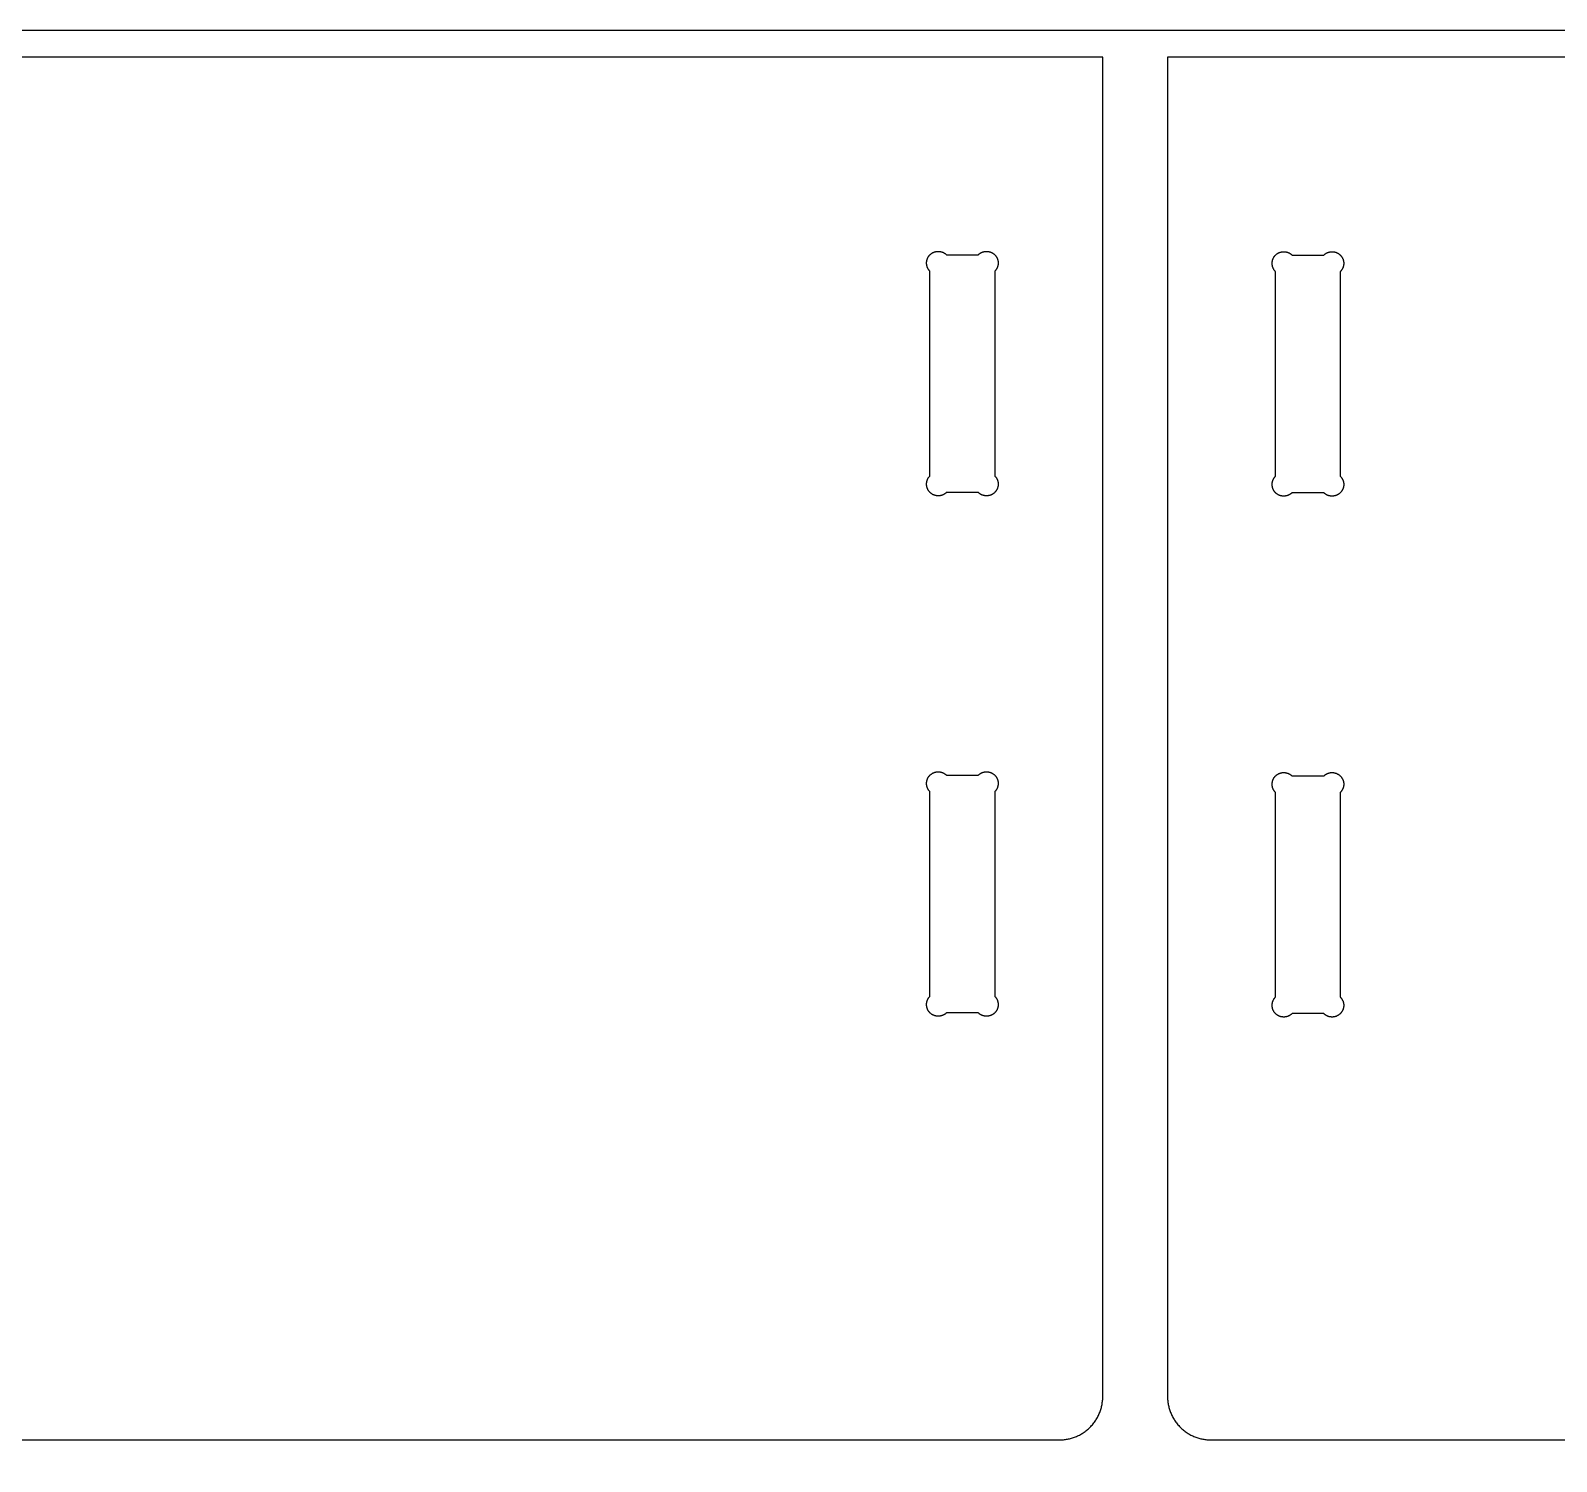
# Model space of a CAD drawing. Header units: inches. Extents: x -71.1 to 24.9, y -42.3 to 5.7.
# Drawn here: x -53.41 to -35.74, y -10.81 to 5.75 of the extents above; entities that cross this region are included whole.
import ezdxf

# ---------------------------------------------------------------- set-up
doc = ezdxf.new("R2010")
doc.units = ezdxf.units.IN
doc.header["$LTSCALE"] = 0.03937
doc.header["$MEASUREMENT"] = 0
for name, color, linetype, true_color in [('Default', 7, 'Continuous', 0x000000), ('profile - inside', 7, 'Continuous', 0x000000), ('profile - outside', 7, 'Continuous', 0x000000)]:
    doc.layers.add(name, color=color, linetype=linetype, true_color=true_color)

msp = doc.modelspace()

# ---------------------------------------------------------------- linework, layer by layer
at = {"layer": 'Default'}
msp.add_lwpolyline([(24.927, -42.253), (24.927, 5.747), (-71.073, 5.747), (-71.073, -42.253), (24.927, -42.253)], dxfattribs=at)
at = {"layer": 'profile - inside'}
for points in [[(-42.208, 0.498), (-42.208, 0.495), (-42.208, 0.492), (-42.208, 0.489), (-42.208, 0.486), (-42.208, 0.483), (-42.209, 0.479), (-42.209, 0.476), (-42.21, 0.473), (-42.21, 0.47), (-42.211, 0.467), (-42.212, 0.464), (-42.213, 0.461), (-42.214, 0.457), (-42.215, 0.454), (-42.216, 0.451), (-42.217, 0.448), (-42.218, 0.445), (-42.22, 0.442), (-42.221, 0.439), (-42.223, 0.436), (-42.224, 0.433), (-42.226, 0.43), (-42.228, 0.427), (-42.23, 0.424), (-42.232, 0.421), (-42.234, 0.418), (-42.236, 0.415), (-42.238, 0.413), (-42.24, 0.41), (-42.242, 0.407), (-42.245, 0.405), (-42.247, 0.402), (-42.25, 0.4), (-42.252, 0.398), (-42.255, 0.395), (-42.257, 0.393), (-42.26, 0.391), (-42.263, 0.389), (-42.266, 0.387), (-42.269, 0.385), (-42.272, 0.383), (-42.275, 0.381), (-42.278, 0.379), (-42.281, 0.378), (-42.284, 0.376), (-42.287, 0.375), (-42.29, 0.374), (-42.293, 0.372), (-42.296, 0.371), (-42.299, 0.37), (-42.302, 0.369), (-42.305, 0.368), (-42.309, 0.367), (-42.312, 0.366), (-42.315, 0.366), (-42.318, 0.365), (-42.321, 0.364), (-42.324, 0.364), (-42.327, 0.364), (-42.33, 0.363), (-42.334, 0.363), (-42.337, 0.363), (-42.34, 0.363), (-42.343, 0.363), (-42.346, 0.363), (-42.349, 0.363), (-42.352, 0.363), (-42.355, 0.363), (-42.358, 0.364), (-42.361, 0.364), (-42.364, 0.364), (-42.367, 0.365), (-42.37, 0.366), (-42.373, 0.366), (-42.377, 0.367), (-42.38, 0.368), (-42.383, 0.369), (-42.386, 0.37), (-42.389, 0.371), (-42.392, 0.372), (-42.395, 0.374), (-42.398, 0.375), (-42.402, 0.376), (-42.405, 0.378), (-42.408, 0.379), (-42.411, 0.381), (-42.414, 0.383), (-42.416, 0.385), (-42.419, 0.387), (-42.422, 0.389), (-42.425, 0.391), (-42.428, 0.393), (-42.43, 0.395), (-42.433, 0.398), (-42.436, 0.4), (-42.438, 0.402), (-42.806, 0.402), (-42.809, 0.4), (-42.811, 0.398), (-42.814, 0.395), (-42.817, 0.393), (-42.819, 0.391), (-42.822, 0.389), (-42.825, 0.387), (-42.828, 0.385), (-42.831, 0.383), (-42.834, 0.381), (-42.837, 0.379), (-42.84, 0.378), (-42.843, 0.376), (-42.846, 0.375), (-42.849, 0.374), (-42.852, 0.372), (-42.855, 0.371), (-42.858, 0.37), (-42.861, 0.369), (-42.865, 0.368), (-42.868, 0.367), (-42.871, 0.366), (-42.874, 0.366), (-42.877, 0.365), (-42.88, 0.364), (-42.883, 0.364), (-42.886, 0.364), (-42.89, 0.363), (-42.893, 0.363), (-42.896, 0.363), (-42.899, 0.363), (-42.902, 0.363), (-42.905, 0.363), (-42.908, 0.363), (-42.911, 0.363), (-42.914, 0.363), (-42.917, 0.364), (-42.92, 0.364), (-42.923, 0.364), (-42.926, 0.365), (-42.929, 0.366), (-42.933, 0.366), (-42.936, 0.367), (-42.939, 0.368), (-42.942, 0.369), (-42.945, 0.37), (-42.948, 0.371), (-42.951, 0.372), (-42.954, 0.374), (-42.958, 0.375), (-42.961, 0.376), (-42.964, 0.378), (-42.967, 0.379), (-42.97, 0.381), (-42.973, 0.383), (-42.976, 0.385), (-42.978, 0.387), (-42.981, 0.389), (-42.984, 0.391), (-42.987, 0.393), (-42.989, 0.395), (-42.992, 0.398), (-42.995, 0.4), (-42.997, 0.402), (-43, 0.405), (-43.002, 0.407), (-43.004, 0.41), (-43.006, 0.413), (-43.009, 0.415), (-43.011, 0.418), (-43.013, 0.421), (-43.015, 0.424), (-43.017, 0.427), (-43.018, 0.43), (-43.02, 0.433), (-43.022, 0.436), (-43.023, 0.439), (-43.025, 0.442), (-43.026, 0.445), (-43.027, 0.448), (-43.028, 0.451), (-43.029, 0.454), (-43.031, 0.457), (-43.031, 0.461), (-43.032, 0.464), (-43.033, 0.467), (-43.034, 0.47), (-43.034, 0.473), (-43.035, 0.476), (-43.035, 0.479), (-43.036, 0.483), (-43.036, 0.486), (-43.036, 0.489), (-43.037, 0.492), (-43.037, 0.495), (-43.037, 0.498), (-43.037, 0.501), (-43.037, 0.504), (-43.036, 0.507), (-43.036, 0.51), (-43.036, 0.513), (-43.035, 0.516), (-43.035, 0.519), (-43.034, 0.522), (-43.034, 0.525), (-43.033, 0.529), (-43.032, 0.532), (-43.031, 0.535), (-43.031, 0.538), (-43.029, 0.541), (-43.028, 0.544), (-43.027, 0.547), (-43.026, 0.551), (-43.025, 0.554), (-43.023, 0.557), (-43.022, 0.56), (-43.02, 0.563), (-43.018, 0.566), (-43.017, 0.569), (-43.015, 0.572), (-43.013, 0.575), (-43.011, 0.577), (-43.009, 0.58), (-43.006, 0.583), (-43.004, 0.586), (-43.002, 0.588), (-43, 0.591), (-42.997, 0.593), (-42.997, 2.961), (-43, 2.964), (-43.002, 2.966), (-43.004, 2.969), (-43.006, 2.972), (-43.009, 2.974), (-43.011, 2.977), (-43.013, 2.98), (-43.015, 2.983), (-43.017, 2.986), (-43.018, 2.989), (-43.02, 2.992), (-43.022, 2.995), (-43.023, 2.998), (-43.025, 3.001), (-43.026, 3.004), (-43.027, 3.007), (-43.028, 3.01), (-43.029, 3.013), (-43.031, 3.017), (-43.031, 3.02), (-43.032, 3.023), (-43.033, 3.026), (-43.034, 3.029), (-43.034, 3.032), (-43.035, 3.035), (-43.035, 3.039), (-43.036, 3.042), (-43.036, 3.045), (-43.036, 3.048), (-43.037, 3.051), (-43.037, 3.054), (-43.037, 3.057), (-43.037, 3.06), (-43.037, 3.063), (-43.036, 3.066), (-43.036, 3.069), (-43.036, 3.072), (-43.035, 3.075), (-43.035, 3.078), (-43.034, 3.081), (-43.034, 3.085), (-43.033, 3.088), (-43.032, 3.091), (-43.031, 3.094), (-43.031, 3.097), (-43.029, 3.1), (-43.028, 3.103), (-43.027, 3.107), (-43.026, 3.11), (-43.025, 3.113), (-43.023, 3.116), (-43.022, 3.119), (-43.02, 3.122), (-43.018, 3.125), (-43.017, 3.128), (-43.015, 3.131), (-43.013, 3.134), (-43.011, 3.136), (-43.009, 3.139), (-43.006, 3.142), (-43.004, 3.145), (-43.002, 3.147), (-43, 3.15), (-42.997, 3.152), (-42.995, 3.155), (-42.992, 3.157), (-42.989, 3.159), (-42.987, 3.162), (-42.984, 3.164), (-42.981, 3.166), (-42.978, 3.168), (-42.976, 3.17), (-42.973, 3.172), (-42.97, 3.173), (-42.967, 3.175), (-42.964, 3.177), (-42.961, 3.178), (-42.958, 3.18), (-42.954, 3.181), (-42.951, 3.182), (-42.948, 3.184), (-42.945, 3.185), (-42.942, 3.186), (-42.939, 3.187), (-42.936, 3.187), (-42.933, 3.188), (-42.929, 3.189), (-42.926, 3.19), (-42.923, 3.19), (-42.92, 3.191), (-42.917, 3.191), (-42.914, 3.191), (-42.911, 3.192), (-42.908, 3.192), (-42.905, 3.192), (-42.902, 3.192), (-42.899, 3.192), (-42.896, 3.192), (-42.893, 3.192), (-42.89, 3.191), (-42.886, 3.191), (-42.883, 3.191), (-42.88, 3.19), (-42.877, 3.19), (-42.874, 3.189), (-42.871, 3.188), (-42.868, 3.187), (-42.865, 3.187), (-42.861, 3.186), (-42.858, 3.185), (-42.855, 3.184), (-42.852, 3.182), (-42.849, 3.181), (-42.846, 3.18), (-42.843, 3.178), (-42.84, 3.177), (-42.837, 3.175), (-42.834, 3.173), (-42.831, 3.172), (-42.828, 3.17), (-42.825, 3.168), (-42.822, 3.166), (-42.819, 3.164), (-42.817, 3.162), (-42.814, 3.159), (-42.811, 3.157), (-42.809, 3.155), (-42.806, 3.152), (-42.438, 3.152), (-42.436, 3.155), (-42.433, 3.157), (-42.43, 3.159), (-42.428, 3.162), (-42.425, 3.164), (-42.422, 3.166), (-42.419, 3.168), (-42.416, 3.17), (-42.414, 3.172), (-42.411, 3.173), (-42.408, 3.175), (-42.405, 3.177), (-42.402, 3.178), (-42.398, 3.18), (-42.395, 3.181), (-42.392, 3.182), (-42.389, 3.184), (-42.386, 3.185), (-42.383, 3.186), (-42.38, 3.187), (-42.377, 3.187), (-42.373, 3.188), (-42.37, 3.189), (-42.367, 3.19), (-42.364, 3.19), (-42.361, 3.191), (-42.358, 3.191), (-42.355, 3.191), (-42.352, 3.192), (-42.349, 3.192), (-42.346, 3.192), (-42.343, 3.192), (-42.34, 3.192), (-42.337, 3.192), (-42.334, 3.192), (-42.33, 3.191), (-42.327, 3.191), (-42.324, 3.191), (-42.321, 3.19), (-42.318, 3.19), (-42.315, 3.189), (-42.312, 3.188), (-42.309, 3.187), (-42.305, 3.187), (-42.302, 3.186), (-42.299, 3.185), (-42.296, 3.184), (-42.293, 3.182), (-42.29, 3.181), (-42.287, 3.18), (-42.284, 3.178), (-42.281, 3.177), (-42.278, 3.175), (-42.275, 3.173), (-42.272, 3.172), (-42.269, 3.17), (-42.266, 3.168), (-42.263, 3.166), (-42.26, 3.164), (-42.257, 3.162), (-42.255, 3.159), (-42.252, 3.157), (-42.25, 3.155), (-42.247, 3.152), (-42.245, 3.15), (-42.242, 3.147), (-42.24, 3.145), (-42.238, 3.142), (-42.236, 3.139), (-42.234, 3.136), (-42.232, 3.134), (-42.23, 3.131), (-42.228, 3.128), (-42.226, 3.125), (-42.224, 3.122), (-42.223, 3.119), (-42.221, 3.116), (-42.22, 3.113), (-42.218, 3.11), (-42.217, 3.107), (-42.216, 3.103), (-42.215, 3.1), (-42.214, 3.097), (-42.213, 3.094), (-42.212, 3.091), (-42.211, 3.088), (-42.21, 3.085), (-42.21, 3.081), (-42.209, 3.078), (-42.209, 3.075), (-42.208, 3.072), (-42.208, 3.069), (-42.208, 3.066), (-42.208, 3.063), (-42.208, 3.06), (-42.208, 3.057), (-42.208, 3.054), (-42.208, 3.051), (-42.208, 3.048), (-42.208, 3.045), (-42.208, 3.042), (-42.209, 3.039), (-42.209, 3.035), (-42.21, 3.032), (-42.21, 3.029), (-42.211, 3.026), (-42.212, 3.023), (-42.213, 3.02), (-42.214, 3.017), (-42.215, 3.013), (-42.216, 3.01), (-42.217, 3.007), (-42.218, 3.004), (-42.22, 3.001), (-42.221, 2.998), (-42.223, 2.995), (-42.224, 2.992), (-42.226, 2.989), (-42.228, 2.986), (-42.23, 2.983), (-42.232, 2.98), (-42.234, 2.977), (-42.236, 2.974), (-42.238, 2.972), (-42.24, 2.969), (-42.242, 2.966), (-42.245, 2.964), (-42.247, 2.961), (-42.247, 0.593), (-42.245, 0.591), (-42.242, 0.588), (-42.24, 0.586), (-42.238, 0.583), (-42.236, 0.58), (-42.234, 0.577), (-42.232, 0.575), (-42.23, 0.572), (-42.228, 0.569), (-42.226, 0.566), (-42.224, 0.563), (-42.223, 0.56), (-42.221, 0.557), (-42.22, 0.554), (-42.218, 0.551), (-42.217, 0.547), (-42.216, 0.544), (-42.215, 0.541), (-42.214, 0.538), (-42.213, 0.535), (-42.212, 0.532), (-42.211, 0.529), (-42.21, 0.525), (-42.21, 0.522), (-42.209, 0.519), (-42.209, 0.516), (-42.208, 0.513), (-42.208, 0.51), (-42.208, 0.507), (-42.208, 0.504), (-42.208, 0.501), (-42.208, 0.498)], [(-38.208, 0.494), (-38.208, 0.491), (-38.208, 0.488), (-38.208, 0.485), (-38.208, 0.482), (-38.208, 0.479), (-38.209, 0.476), (-38.209, 0.473), (-38.21, 0.469), (-38.21, 0.466), (-38.211, 0.463), (-38.212, 0.46), (-38.213, 0.457), (-38.214, 0.454), (-38.215, 0.451), (-38.216, 0.447), (-38.217, 0.444), (-38.218, 0.441), (-38.22, 0.438), (-38.221, 0.435), (-38.223, 0.432), (-38.224, 0.429), (-38.226, 0.426), (-38.228, 0.423), (-38.23, 0.42), (-38.232, 0.417), (-38.234, 0.414), (-38.236, 0.412), (-38.238, 0.409), (-38.24, 0.406), (-38.242, 0.404), (-38.245, 0.401), (-38.247, 0.399), (-38.25, 0.396), (-38.252, 0.394), (-38.255, 0.391), (-38.257, 0.389), (-38.26, 0.387), (-38.263, 0.385), (-38.266, 0.383), (-38.269, 0.381), (-38.272, 0.379), (-38.275, 0.377), (-38.278, 0.376), (-38.281, 0.374), (-38.284, 0.373), (-38.287, 0.371), (-38.29, 0.37), (-38.293, 0.368), (-38.296, 0.367), (-38.299, 0.366), (-38.302, 0.365), (-38.305, 0.364), (-38.309, 0.363), (-38.312, 0.363), (-38.315, 0.362), (-38.318, 0.361), (-38.321, 0.361), (-38.324, 0.36), (-38.327, 0.36), (-38.33, 0.36), (-38.334, 0.359), (-38.337, 0.359), (-38.34, 0.359), (-38.343, 0.359), (-38.346, 0.359), (-38.349, 0.359), (-38.352, 0.359), (-38.355, 0.36), (-38.358, 0.36), (-38.361, 0.36), (-38.364, 0.361), (-38.367, 0.361), (-38.37, 0.362), (-38.373, 0.363), (-38.377, 0.363), (-38.38, 0.364), (-38.383, 0.365), (-38.386, 0.366), (-38.389, 0.367), (-38.392, 0.368), (-38.395, 0.37), (-38.398, 0.371), (-38.402, 0.373), (-38.405, 0.374), (-38.408, 0.376), (-38.411, 0.377), (-38.414, 0.379), (-38.416, 0.381), (-38.419, 0.383), (-38.422, 0.385), (-38.425, 0.387), (-38.428, 0.389), (-38.43, 0.391), (-38.433, 0.394), (-38.436, 0.396), (-38.438, 0.399), (-38.806, 0.399), (-38.809, 0.396), (-38.811, 0.394), (-38.814, 0.391), (-38.817, 0.389), (-38.819, 0.387), (-38.822, 0.385), (-38.825, 0.383), (-38.828, 0.381), (-38.831, 0.379), (-38.834, 0.377), (-38.837, 0.376), (-38.84, 0.374), (-38.843, 0.373), (-38.846, 0.371), (-38.849, 0.37), (-38.852, 0.368), (-38.855, 0.367), (-38.858, 0.366), (-38.861, 0.365), (-38.865, 0.364), (-38.868, 0.363), (-38.871, 0.363), (-38.874, 0.362), (-38.877, 0.361), (-38.88, 0.361), (-38.883, 0.36), (-38.886, 0.36), (-38.89, 0.36), (-38.893, 0.359), (-38.896, 0.359), (-38.899, 0.359), (-38.902, 0.359), (-38.905, 0.359), (-38.908, 0.359), (-38.911, 0.359), (-38.914, 0.36), (-38.917, 0.36), (-38.92, 0.36), (-38.923, 0.361), (-38.926, 0.361), (-38.929, 0.362), (-38.933, 0.363), (-38.936, 0.363), (-38.939, 0.364), (-38.942, 0.365), (-38.945, 0.366), (-38.948, 0.367), (-38.951, 0.368), (-38.954, 0.37), (-38.958, 0.371), (-38.961, 0.373), (-38.964, 0.374), (-38.967, 0.376), (-38.97, 0.377), (-38.973, 0.379), (-38.976, 0.381), (-38.978, 0.383), (-38.981, 0.385), (-38.984, 0.387), (-38.987, 0.389), (-38.989, 0.391), (-38.992, 0.394), (-38.995, 0.396), (-38.997, 0.399), (-39, 0.401), (-39.002, 0.404), (-39.004, 0.406), (-39.006, 0.409), (-39.009, 0.412), (-39.011, 0.414), (-39.013, 0.417), (-39.015, 0.42), (-39.017, 0.423), (-39.018, 0.426), (-39.02, 0.429), (-39.022, 0.432), (-39.023, 0.435), (-39.025, 0.438), (-39.026, 0.441), (-39.027, 0.444), (-39.028, 0.447), (-39.029, 0.451), (-39.031, 0.454), (-39.031, 0.457), (-39.032, 0.46), (-39.033, 0.463), (-39.034, 0.466), (-39.034, 0.469), (-39.035, 0.473), (-39.035, 0.476), (-39.036, 0.479), (-39.036, 0.482), (-39.036, 0.485), (-39.037, 0.488), (-39.037, 0.491), (-39.037, 0.494), (-39.037, 0.497), (-39.037, 0.5), (-39.036, 0.503), (-39.036, 0.506), (-39.036, 0.509), (-39.035, 0.512), (-39.035, 0.515), (-39.034, 0.519), (-39.034, 0.522), (-39.033, 0.525), (-39.032, 0.528), (-39.031, 0.531), (-39.031, 0.534), (-39.029, 0.537), (-39.028, 0.541), (-39.027, 0.544), (-39.026, 0.547), (-39.025, 0.55), (-39.023, 0.553), (-39.022, 0.556), (-39.02, 0.559), (-39.018, 0.562), (-39.017, 0.565), (-39.015, 0.568), (-39.013, 0.571), (-39.011, 0.574), (-39.009, 0.576), (-39.006, 0.579), (-39.004, 0.582), (-39.002, 0.584), (-39, 0.587), (-38.997, 0.589), (-38.997, 2.958), (-39, 2.96), (-39.002, 2.963), (-39.004, 2.965), (-39.006, 2.968), (-39.009, 2.971), (-39.011, 2.973), (-39.013, 2.976), (-39.015, 2.979), (-39.017, 2.982), (-39.018, 2.985), (-39.02, 2.988), (-39.022, 2.991), (-39.023, 2.994), (-39.025, 2.997), (-39.026, 3), (-39.027, 3.003), (-39.028, 3.006), (-39.029, 3.01), (-39.031, 3.013), (-39.031, 3.016), (-39.032, 3.019), (-39.033, 3.022), (-39.034, 3.025), (-39.034, 3.028), (-39.035, 3.032), (-39.035, 3.035), (-39.036, 3.038), (-39.036, 3.041), (-39.036, 3.044), (-39.037, 3.047), (-39.037, 3.05), (-39.037, 3.053), (-39.037, 3.056), (-39.037, 3.059), (-39.036, 3.062), (-39.036, 3.065), (-39.036, 3.068), (-39.035, 3.071), (-39.035, 3.074), (-39.034, 3.078), (-39.034, 3.081), (-39.033, 3.084), (-39.032, 3.087), (-39.031, 3.09), (-39.031, 3.093), (-39.029, 3.096), (-39.028, 3.1), (-39.027, 3.103), (-39.026, 3.106), (-39.025, 3.109), (-39.023, 3.112), (-39.022, 3.115), (-39.02, 3.118), (-39.018, 3.121), (-39.017, 3.124), (-39.015, 3.127), (-39.013, 3.13), (-39.011, 3.133), (-39.009, 3.135), (-39.006, 3.138), (-39.004, 3.141), (-39.002, 3.143), (-39, 3.146), (-38.997, 3.149), (-38.995, 3.151), (-38.992, 3.153), (-38.989, 3.156), (-38.987, 3.158), (-38.984, 3.16), (-38.981, 3.162), (-38.978, 3.164), (-38.976, 3.166), (-38.973, 3.168), (-38.97, 3.17), (-38.967, 3.171), (-38.964, 3.173), (-38.961, 3.174), (-38.958, 3.176), (-38.954, 3.177), (-38.951, 3.179), (-38.948, 3.18), (-38.945, 3.181), (-38.942, 3.182), (-38.939, 3.183), (-38.936, 3.184), (-38.933, 3.184), (-38.929, 3.185), (-38.926, 3.186), (-38.923, 3.186), (-38.92, 3.187), (-38.917, 3.187), (-38.914, 3.187), (-38.911, 3.188), (-38.908, 3.188), (-38.905, 3.188), (-38.902, 3.188), (-38.899, 3.188), (-38.896, 3.188), (-38.893, 3.188), (-38.89, 3.187), (-38.886, 3.187), (-38.883, 3.187), (-38.88, 3.186), (-38.877, 3.186), (-38.874, 3.185), (-38.871, 3.184), (-38.868, 3.184), (-38.865, 3.183), (-38.861, 3.182), (-38.858, 3.181), (-38.855, 3.18), (-38.852, 3.179), (-38.849, 3.177), (-38.846, 3.176), (-38.843, 3.174), (-38.84, 3.173), (-38.837, 3.171), (-38.834, 3.17), (-38.831, 3.168), (-38.828, 3.166), (-38.825, 3.164), (-38.822, 3.162), (-38.819, 3.16), (-38.817, 3.158), (-38.814, 3.156), (-38.811, 3.153), (-38.809, 3.151), (-38.806, 3.149), (-38.438, 3.149), (-38.436, 3.151), (-38.433, 3.153), (-38.43, 3.156), (-38.428, 3.158), (-38.425, 3.16), (-38.422, 3.162), (-38.419, 3.164), (-38.416, 3.166), (-38.414, 3.168), (-38.411, 3.17), (-38.408, 3.171), (-38.405, 3.173), (-38.402, 3.174), (-38.398, 3.176), (-38.395, 3.177), (-38.392, 3.179), (-38.389, 3.18), (-38.386, 3.181), (-38.383, 3.182), (-38.38, 3.183), (-38.377, 3.184), (-38.373, 3.184), (-38.37, 3.185), (-38.367, 3.186), (-38.364, 3.186), (-38.361, 3.187), (-38.358, 3.187), (-38.355, 3.187), (-38.352, 3.188), (-38.349, 3.188), (-38.346, 3.188), (-38.343, 3.188), (-38.34, 3.188), (-38.337, 3.188), (-38.334, 3.188), (-38.33, 3.187), (-38.327, 3.187), (-38.324, 3.187), (-38.321, 3.186), (-38.318, 3.186), (-38.315, 3.185), (-38.312, 3.184), (-38.309, 3.184), (-38.305, 3.183), (-38.302, 3.182), (-38.299, 3.181), (-38.296, 3.18), (-38.293, 3.179), (-38.29, 3.177), (-38.287, 3.176), (-38.284, 3.174), (-38.281, 3.173), (-38.278, 3.171), (-38.275, 3.17), (-38.272, 3.168), (-38.269, 3.166), (-38.266, 3.164), (-38.263, 3.162), (-38.26, 3.16), (-38.257, 3.158), (-38.255, 3.156), (-38.252, 3.153), (-38.25, 3.151), (-38.247, 3.149), (-38.245, 3.146), (-38.242, 3.143), (-38.24, 3.141), (-38.238, 3.138), (-38.236, 3.135), (-38.234, 3.133), (-38.232, 3.13), (-38.23, 3.127), (-38.228, 3.124), (-38.226, 3.121), (-38.224, 3.118), (-38.223, 3.115), (-38.221, 3.112), (-38.22, 3.109), (-38.218, 3.106), (-38.217, 3.103), (-38.216, 3.1), (-38.215, 3.096), (-38.214, 3.093), (-38.213, 3.09), (-38.212, 3.087), (-38.211, 3.084), (-38.21, 3.081), (-38.21, 3.078), (-38.209, 3.074), (-38.209, 3.071), (-38.208, 3.068), (-38.208, 3.065), (-38.208, 3.062), (-38.208, 3.059), (-38.208, 3.056), (-38.208, 3.053), (-38.208, 3.05), (-38.208, 3.047), (-38.208, 3.044), (-38.208, 3.041), (-38.208, 3.038), (-38.209, 3.035), (-38.209, 3.032), (-38.21, 3.028), (-38.21, 3.025), (-38.211, 3.022), (-38.212, 3.019), (-38.213, 3.016), (-38.214, 3.013), (-38.215, 3.01), (-38.216, 3.006), (-38.217, 3.003), (-38.218, 3), (-38.22, 2.997), (-38.221, 2.994), (-38.223, 2.991), (-38.224, 2.988), (-38.226, 2.985), (-38.228, 2.982), (-38.23, 2.979), (-38.232, 2.976), (-38.234, 2.973), (-38.236, 2.971), (-38.238, 2.968), (-38.24, 2.965), (-38.242, 2.963), (-38.245, 2.96), (-38.247, 2.958), (-38.247, 0.589), (-38.245, 0.587), (-38.242, 0.584), (-38.24, 0.582), (-38.238, 0.579), (-38.236, 0.576), (-38.234, 0.574), (-38.232, 0.571), (-38.23, 0.568), (-38.228, 0.565), (-38.226, 0.562), (-38.224, 0.559), (-38.223, 0.556), (-38.221, 0.553), (-38.22, 0.55), (-38.218, 0.547), (-38.217, 0.544), (-38.216, 0.541), (-38.215, 0.537), (-38.214, 0.534), (-38.213, 0.531), (-38.212, 0.528), (-38.211, 0.525), (-38.21, 0.522), (-38.21, 0.519), (-38.209, 0.515), (-38.209, 0.512), (-38.208, 0.509), (-38.208, 0.506), (-38.208, 0.503), (-38.208, 0.5), (-38.208, 0.497), (-38.208, 0.494)], [(-42.208, -2.966), (-42.208, -2.969), (-42.208, -2.972), (-42.208, -2.975), (-42.208, -2.978), (-42.208, -2.981), (-42.209, -2.984), (-42.209, -2.987), (-42.21, -2.99), (-42.21, -2.993), (-42.211, -2.997), (-42.212, -3), (-42.213, -3.003), (-42.214, -3.006), (-42.215, -3.009), (-42.216, -3.012), (-42.217, -3.015), (-42.218, -3.019), (-42.22, -3.022), (-42.221, -3.025), (-42.223, -3.028), (-42.224, -3.031), (-42.226, -3.034), (-42.228, -3.037), (-42.23, -3.04), (-42.232, -3.043), (-42.234, -3.045), (-42.236, -3.048), (-42.238, -3.051), (-42.24, -3.054), (-42.242, -3.056), (-42.245, -3.059), (-42.247, -3.061), (-42.247, -5.429), (-42.245, -5.432), (-42.242, -5.434), (-42.24, -5.437), (-42.238, -5.44), (-42.236, -5.442), (-42.234, -5.445), (-42.232, -5.448), (-42.23, -5.451), (-42.228, -5.454), (-42.226, -5.457), (-42.224, -5.46), (-42.223, -5.463), (-42.221, -5.466), (-42.22, -5.469), (-42.218, -5.472), (-42.217, -5.475), (-42.216, -5.478), (-42.215, -5.481), (-42.214, -5.485), (-42.213, -5.488), (-42.212, -5.491), (-42.211, -5.494), (-42.21, -5.497), (-42.21, -5.5), (-42.209, -5.503), (-42.209, -5.507), (-42.208, -5.51), (-42.208, -5.513), (-42.208, -5.516), (-42.208, -5.519), (-42.208, -5.522), (-42.208, -5.525), (-42.208, -5.528), (-42.208, -5.531), (-42.208, -5.534), (-42.208, -5.537), (-42.208, -5.54), (-42.209, -5.543), (-42.209, -5.546), (-42.21, -5.549), (-42.21, -5.553), (-42.211, -5.556), (-42.212, -5.559), (-42.213, -5.562), (-42.214, -5.565), (-42.215, -5.568), (-42.216, -5.571), (-42.217, -5.575), (-42.218, -5.578), (-42.22, -5.581), (-42.221, -5.584), (-42.223, -5.587), (-42.224, -5.59), (-42.226, -5.593), (-42.228, -5.596), (-42.23, -5.599), (-42.232, -5.602), (-42.234, -5.604), (-42.236, -5.607), (-42.238, -5.61), (-42.24, -5.613), (-42.242, -5.615), (-42.245, -5.618), (-42.247, -5.62), (-42.25, -5.623), (-42.252, -5.625), (-42.255, -5.627), (-42.257, -5.63), (-42.26, -5.632), (-42.263, -5.634), (-42.266, -5.636), (-42.269, -5.638), (-42.272, -5.64), (-42.275, -5.641), (-42.278, -5.643), (-42.281, -5.645), (-42.284, -5.646), (-42.287, -5.648), (-42.29, -5.649), (-42.293, -5.65), (-42.296, -5.652), (-42.299, -5.653), (-42.302, -5.654), (-42.305, -5.655), (-42.309, -5.655), (-42.312, -5.656), (-42.315, -5.657), (-42.318, -5.658), (-42.321, -5.658), (-42.324, -5.659), (-42.327, -5.659), (-42.33, -5.659), (-42.334, -5.66), (-42.337, -5.66), (-42.34, -5.66), (-42.343, -5.66), (-42.346, -5.66), (-42.349, -5.66), (-42.352, -5.66), (-42.355, -5.659), (-42.358, -5.659), (-42.361, -5.659), (-42.364, -5.658), (-42.367, -5.658), (-42.37, -5.657), (-42.373, -5.656), (-42.377, -5.655), (-42.38, -5.655), (-42.383, -5.654), (-42.386, -5.653), (-42.389, -5.652), (-42.392, -5.65), (-42.395, -5.649), (-42.398, -5.648), (-42.402, -5.646), (-42.405, -5.645), (-42.408, -5.643), (-42.411, -5.641), (-42.414, -5.64), (-42.416, -5.638), (-42.419, -5.636), (-42.422, -5.634), (-42.425, -5.632), (-42.428, -5.63), (-42.43, -5.627), (-42.433, -5.625), (-42.436, -5.623), (-42.438, -5.62), (-42.806, -5.62), (-42.809, -5.623), (-42.811, -5.625), (-42.814, -5.627), (-42.817, -5.63), (-42.819, -5.632), (-42.822, -5.634), (-42.825, -5.636), (-42.828, -5.638), (-42.831, -5.64), (-42.834, -5.641), (-42.837, -5.643), (-42.84, -5.645), (-42.843, -5.646), (-42.846, -5.648), (-42.849, -5.649), (-42.852, -5.65), (-42.855, -5.652), (-42.858, -5.653), (-42.861, -5.654), (-42.865, -5.655), (-42.868, -5.655), (-42.871, -5.656), (-42.874, -5.657), (-42.877, -5.658), (-42.88, -5.658), (-42.883, -5.659), (-42.886, -5.659), (-42.89, -5.659), (-42.893, -5.66), (-42.896, -5.66), (-42.899, -5.66), (-42.902, -5.66), (-42.905, -5.66), (-42.908, -5.66), (-42.911, -5.66), (-42.914, -5.659), (-42.917, -5.659), (-42.92, -5.659), (-42.923, -5.658), (-42.926, -5.658), (-42.929, -5.657), (-42.933, -5.656), (-42.936, -5.655), (-42.939, -5.655), (-42.942, -5.654), (-42.945, -5.653), (-42.948, -5.652), (-42.951, -5.65), (-42.954, -5.649), (-42.958, -5.648), (-42.961, -5.646), (-42.964, -5.645), (-42.967, -5.643), (-42.97, -5.641), (-42.973, -5.64), (-42.976, -5.638), (-42.978, -5.636), (-42.981, -5.634), (-42.984, -5.632), (-42.987, -5.63), (-42.989, -5.627), (-42.992, -5.625), (-42.995, -5.623), (-42.997, -5.62), (-43, -5.618), (-43.002, -5.615), (-43.004, -5.613), (-43.006, -5.61), (-43.009, -5.607), (-43.011, -5.604), (-43.013, -5.602), (-43.015, -5.599), (-43.017, -5.596), (-43.018, -5.593), (-43.02, -5.59), (-43.022, -5.587), (-43.023, -5.584), (-43.025, -5.581), (-43.026, -5.578), (-43.027, -5.575), (-43.028, -5.571), (-43.029, -5.568), (-43.031, -5.565), (-43.031, -5.562), (-43.032, -5.559), (-43.033, -5.556), (-43.034, -5.553), (-43.034, -5.549), (-43.035, -5.546), (-43.035, -5.543), (-43.036, -5.54), (-43.036, -5.537), (-43.036, -5.534), (-43.037, -5.531), (-43.037, -5.528), (-43.037, -5.525), (-43.037, -5.522), (-43.037, -5.519), (-43.036, -5.516), (-43.036, -5.513), (-43.036, -5.51), (-43.035, -5.507), (-43.035, -5.503), (-43.034, -5.5), (-43.034, -5.497), (-43.033, -5.494), (-43.032, -5.491), (-43.031, -5.488), (-43.031, -5.485), (-43.029, -5.481), (-43.028, -5.478), (-43.027, -5.475), (-43.026, -5.472), (-43.025, -5.469), (-43.023, -5.466), (-43.022, -5.463), (-43.02, -5.46), (-43.018, -5.457), (-43.017, -5.454), (-43.015, -5.451), (-43.013, -5.448), (-43.011, -5.445), (-43.009, -5.442), (-43.006, -5.44), (-43.004, -5.437), (-43.002, -5.434), (-43, -5.432), (-42.997, -5.429), (-42.997, -3.061), (-43, -3.059), (-43.002, -3.056), (-43.004, -3.054), (-43.006, -3.051), (-43.009, -3.048), (-43.011, -3.045), (-43.013, -3.043), (-43.015, -3.04), (-43.017, -3.037), (-43.018, -3.034), (-43.02, -3.031), (-43.022, -3.028), (-43.023, -3.025), (-43.025, -3.022), (-43.026, -3.019), (-43.027, -3.015), (-43.028, -3.012), (-43.029, -3.009), (-43.031, -3.006), (-43.031, -3.003), (-43.032, -3), (-43.033, -2.997), (-43.034, -2.993), (-43.034, -2.99), (-43.035, -2.987), (-43.035, -2.984), (-43.036, -2.981), (-43.036, -2.978), (-43.036, -2.975), (-43.037, -2.972), (-43.037, -2.969), (-43.037, -2.966), (-43.037, -2.963), (-43.037, -2.96), (-43.036, -2.957), (-43.036, -2.954), (-43.036, -2.951), (-43.035, -2.947), (-43.035, -2.944), (-43.034, -2.941), (-43.034, -2.938), (-43.033, -2.935), (-43.032, -2.932), (-43.031, -2.929), (-43.031, -2.925), (-43.029, -2.922), (-43.028, -2.919), (-43.027, -2.916), (-43.026, -2.913), (-43.025, -2.91), (-43.023, -2.907), (-43.022, -2.904), (-43.02, -2.901), (-43.018, -2.898), (-43.017, -2.895), (-43.015, -2.892), (-43.013, -2.889), (-43.011, -2.886), (-43.009, -2.883), (-43.006, -2.881), (-43.004, -2.878), (-43.002, -2.875), (-43, -2.873), (-42.997, -2.87), (-42.995, -2.868), (-42.992, -2.865), (-42.989, -2.863), (-42.987, -2.861), (-42.984, -2.859), (-42.981, -2.857), (-42.978, -2.855), (-42.976, -2.853), (-42.973, -2.851), (-42.97, -2.849), (-42.967, -2.847), (-42.964, -2.846), (-42.961, -2.844), (-42.958, -2.843), (-42.954, -2.842), (-42.951, -2.84), (-42.948, -2.839), (-42.945, -2.838), (-42.942, -2.837), (-42.939, -2.836), (-42.936, -2.835), (-42.933, -2.834), (-42.929, -2.834), (-42.926, -2.833), (-42.923, -2.832), (-42.92, -2.832), (-42.917, -2.832), (-42.914, -2.831), (-42.911, -2.831), (-42.908, -2.831), (-42.905, -2.831), (-42.902, -2.831), (-42.899, -2.831), (-42.896, -2.831), (-42.893, -2.831), (-42.89, -2.831), (-42.886, -2.832), (-42.883, -2.832), (-42.88, -2.832), (-42.877, -2.833), (-42.874, -2.834), (-42.871, -2.834), (-42.868, -2.835), (-42.865, -2.836), (-42.861, -2.837), (-42.858, -2.838), (-42.855, -2.839), (-42.852, -2.84), (-42.849, -2.842), (-42.846, -2.843), (-42.843, -2.844), (-42.84, -2.846), (-42.837, -2.847), (-42.834, -2.849), (-42.831, -2.851), (-42.828, -2.853), (-42.825, -2.855), (-42.822, -2.857), (-42.819, -2.859), (-42.817, -2.861), (-42.814, -2.863), (-42.811, -2.865), (-42.809, -2.868), (-42.806, -2.87), (-42.438, -2.87), (-42.436, -2.868), (-42.433, -2.865), (-42.43, -2.863), (-42.428, -2.861), (-42.425, -2.859), (-42.422, -2.857), (-42.419, -2.855), (-42.416, -2.853), (-42.414, -2.851), (-42.411, -2.849), (-42.408, -2.847), (-42.405, -2.846), (-42.402, -2.844), (-42.398, -2.843), (-42.395, -2.842), (-42.392, -2.84), (-42.389, -2.839), (-42.386, -2.838), (-42.383, -2.837), (-42.38, -2.836), (-42.377, -2.835), (-42.373, -2.834), (-42.37, -2.834), (-42.367, -2.833), (-42.364, -2.832), (-42.361, -2.832), (-42.358, -2.832), (-42.355, -2.831), (-42.352, -2.831), (-42.349, -2.831), (-42.346, -2.831), (-42.343, -2.831), (-42.34, -2.831), (-42.337, -2.831), (-42.334, -2.831), (-42.33, -2.831), (-42.327, -2.832), (-42.324, -2.832), (-42.321, -2.832), (-42.318, -2.833), (-42.315, -2.834), (-42.312, -2.834), (-42.309, -2.835), (-42.305, -2.836), (-42.302, -2.837), (-42.299, -2.838), (-42.296, -2.839), (-42.293, -2.84), (-42.29, -2.842), (-42.287, -2.843), (-42.284, -2.844), (-42.281, -2.846), (-42.278, -2.847), (-42.275, -2.849), (-42.272, -2.851), (-42.269, -2.853), (-42.266, -2.855), (-42.263, -2.857), (-42.26, -2.859), (-42.257, -2.861), (-42.255, -2.863), (-42.252, -2.865), (-42.25, -2.868), (-42.247, -2.87), (-42.245, -2.873), (-42.242, -2.875), (-42.24, -2.878), (-42.238, -2.881), (-42.236, -2.883), (-42.234, -2.886), (-42.232, -2.889), (-42.23, -2.892), (-42.228, -2.895), (-42.226, -2.898), (-42.224, -2.901), (-42.223, -2.904), (-42.221, -2.907), (-42.22, -2.91), (-42.218, -2.913), (-42.217, -2.916), (-42.216, -2.919), (-42.215, -2.922), (-42.214, -2.925), (-42.213, -2.929), (-42.212, -2.932), (-42.211, -2.935), (-42.21, -2.938), (-42.21, -2.941), (-42.209, -2.944), (-42.209, -2.947), (-42.208, -2.951), (-42.208, -2.954), (-42.208, -2.957), (-42.208, -2.96), (-42.208, -2.963), (-42.208, -2.966)], [(-38.208, -5.534), (-38.208, -5.537), (-38.208, -5.54), (-38.208, -5.543), (-38.208, -5.546), (-38.208, -5.549), (-38.209, -5.552), (-38.209, -5.555), (-38.21, -5.558), (-38.21, -5.562), (-38.211, -5.565), (-38.212, -5.568), (-38.213, -5.571), (-38.214, -5.574), (-38.215, -5.577), (-38.216, -5.581), (-38.217, -5.584), (-38.218, -5.587), (-38.22, -5.59), (-38.221, -5.593), (-38.223, -5.596), (-38.224, -5.599), (-38.226, -5.602), (-38.228, -5.605), (-38.23, -5.608), (-38.232, -5.611), (-38.234, -5.614), (-38.236, -5.616), (-38.238, -5.619), (-38.24, -5.622), (-38.242, -5.624), (-38.245, -5.627), (-38.247, -5.629), (-38.25, -5.632), (-38.252, -5.634), (-38.255, -5.637), (-38.257, -5.639), (-38.26, -5.641), (-38.263, -5.643), (-38.266, -5.645), (-38.269, -5.647), (-38.272, -5.649), (-38.275, -5.651), (-38.278, -5.652), (-38.281, -5.654), (-38.284, -5.655), (-38.287, -5.657), (-38.29, -5.658), (-38.293, -5.659), (-38.296, -5.661), (-38.299, -5.662), (-38.302, -5.663), (-38.305, -5.664), (-38.309, -5.665), (-38.312, -5.665), (-38.315, -5.666), (-38.318, -5.667), (-38.321, -5.667), (-38.324, -5.668), (-38.327, -5.668), (-38.33, -5.668), (-38.334, -5.669), (-38.337, -5.669), (-38.34, -5.669), (-38.343, -5.669), (-38.346, -5.669), (-38.349, -5.669), (-38.352, -5.669), (-38.355, -5.668), (-38.358, -5.668), (-38.361, -5.668), (-38.364, -5.667), (-38.367, -5.667), (-38.37, -5.666), (-38.373, -5.665), (-38.377, -5.665), (-38.38, -5.664), (-38.383, -5.663), (-38.386, -5.662), (-38.389, -5.661), (-38.392, -5.659), (-38.395, -5.658), (-38.398, -5.657), (-38.402, -5.655), (-38.405, -5.654), (-38.408, -5.652), (-38.411, -5.651), (-38.414, -5.649), (-38.416, -5.647), (-38.419, -5.645), (-38.422, -5.643), (-38.425, -5.641), (-38.428, -5.639), (-38.43, -5.637), (-38.433, -5.634), (-38.436, -5.632), (-38.438, -5.629), (-38.806, -5.629), (-38.809, -5.632), (-38.811, -5.634), (-38.814, -5.637), (-38.817, -5.639), (-38.819, -5.641), (-38.822, -5.643), (-38.825, -5.645), (-38.828, -5.647), (-38.831, -5.649), (-38.834, -5.651), (-38.837, -5.652), (-38.84, -5.654), (-38.843, -5.655), (-38.846, -5.657), (-38.849, -5.658), (-38.852, -5.659), (-38.855, -5.661), (-38.858, -5.662), (-38.861, -5.663), (-38.865, -5.664), (-38.868, -5.665), (-38.871, -5.665), (-38.874, -5.666), (-38.877, -5.667), (-38.88, -5.667), (-38.883, -5.668), (-38.886, -5.668), (-38.89, -5.668), (-38.893, -5.669), (-38.896, -5.669), (-38.899, -5.669), (-38.902, -5.669), (-38.905, -5.669), (-38.908, -5.669), (-38.911, -5.669), (-38.914, -5.668), (-38.917, -5.668), (-38.92, -5.668), (-38.923, -5.667), (-38.926, -5.667), (-38.929, -5.666), (-38.933, -5.665), (-38.936, -5.665), (-38.939, -5.664), (-38.942, -5.663), (-38.945, -5.662), (-38.948, -5.661), (-38.951, -5.659), (-38.954, -5.658), (-38.958, -5.657), (-38.961, -5.655), (-38.964, -5.654), (-38.967, -5.652), (-38.97, -5.651), (-38.973, -5.649), (-38.976, -5.647), (-38.978, -5.645), (-38.981, -5.643), (-38.984, -5.641), (-38.987, -5.639), (-38.989, -5.637), (-38.992, -5.634), (-38.995, -5.632), (-38.997, -5.629), (-39, -5.627), (-39.002, -5.624), (-39.004, -5.622), (-39.006, -5.619), (-39.009, -5.616), (-39.011, -5.614), (-39.013, -5.611), (-39.015, -5.608), (-39.017, -5.605), (-39.018, -5.602), (-39.02, -5.599), (-39.022, -5.596), (-39.023, -5.593), (-39.025, -5.59), (-39.026, -5.587), (-39.027, -5.584), (-39.028, -5.581), (-39.029, -5.577), (-39.031, -5.574), (-39.031, -5.571), (-39.032, -5.568), (-39.033, -5.565), (-39.034, -5.562), (-39.034, -5.558), (-39.035, -5.555), (-39.035, -5.552), (-39.036, -5.549), (-39.036, -5.546), (-39.036, -5.543), (-39.037, -5.54), (-39.037, -5.537), (-39.037, -5.534), (-39.037, -5.531), (-39.037, -5.528), (-39.036, -5.525), (-39.036, -5.522), (-39.036, -5.519), (-39.035, -5.516), (-39.035, -5.512), (-39.034, -5.509), (-39.034, -5.506), (-39.033, -5.503), (-39.032, -5.5), (-39.031, -5.497), (-39.031, -5.494), (-39.029, -5.49), (-39.028, -5.487), (-39.027, -5.484), (-39.026, -5.481), (-39.025, -5.478), (-39.023, -5.475), (-39.022, -5.472), (-39.02, -5.469), (-39.018, -5.466), (-39.017, -5.463), (-39.015, -5.46), (-39.013, -5.457), (-39.011, -5.454), (-39.009, -5.452), (-39.006, -5.449), (-39.004, -5.446), (-39.002, -5.444), (-39, -5.441), (-38.997, -5.438), (-38.997, -3.07), (-39, -3.068), (-39.002, -3.065), (-39.004, -3.063), (-39.006, -3.06), (-39.009, -3.057), (-39.011, -3.054), (-39.013, -3.052), (-39.015, -3.049), (-39.017, -3.046), (-39.018, -3.043), (-39.02, -3.04), (-39.022, -3.037), (-39.023, -3.034), (-39.025, -3.031), (-39.026, -3.028), (-39.027, -3.025), (-39.028, -3.021), (-39.029, -3.018), (-39.031, -3.015), (-39.031, -3.012), (-39.032, -3.009), (-39.033, -3.006), (-39.034, -3.003), (-39.034, -2.999), (-39.035, -2.996), (-39.035, -2.993), (-39.036, -2.99), (-39.036, -2.987), (-39.036, -2.984), (-39.037, -2.981), (-39.037, -2.978), (-39.037, -2.975), (-39.037, -2.972), (-39.037, -2.969), (-39.036, -2.966), (-39.036, -2.963), (-39.036, -2.96), (-39.035, -2.957), (-39.035, -2.953), (-39.034, -2.95), (-39.034, -2.947), (-39.033, -2.944), (-39.032, -2.941), (-39.031, -2.938), (-39.031, -2.935), (-39.029, -2.931), (-39.028, -2.928), (-39.027, -2.925), (-39.026, -2.922), (-39.025, -2.919), (-39.023, -2.916), (-39.022, -2.913), (-39.02, -2.91), (-39.018, -2.907), (-39.017, -2.904), (-39.015, -2.901), (-39.013, -2.898), (-39.011, -2.895), (-39.009, -2.892), (-39.006, -2.89), (-39.004, -2.887), (-39.002, -2.884), (-39, -2.882), (-38.997, -2.879), (-38.995, -2.877), (-38.992, -2.875), (-38.989, -2.872), (-38.987, -2.87), (-38.984, -2.868), (-38.981, -2.866), (-38.978, -2.864), (-38.976, -2.862), (-38.973, -2.86), (-38.97, -2.858), (-38.967, -2.857), (-38.964, -2.855), (-38.961, -2.853), (-38.958, -2.852), (-38.954, -2.851), (-38.951, -2.849), (-38.948, -2.848), (-38.945, -2.847), (-38.942, -2.846), (-38.939, -2.845), (-38.936, -2.844), (-38.933, -2.843), (-38.929, -2.843), (-38.926, -2.842), (-38.923, -2.842), (-38.92, -2.841), (-38.917, -2.841), (-38.914, -2.84), (-38.911, -2.84), (-38.908, -2.84), (-38.905, -2.84), (-38.902, -2.84), (-38.899, -2.84), (-38.896, -2.84), (-38.893, -2.84), (-38.89, -2.84), (-38.886, -2.841), (-38.883, -2.841), (-38.88, -2.842), (-38.877, -2.842), (-38.874, -2.843), (-38.871, -2.843), (-38.868, -2.844), (-38.865, -2.845), (-38.861, -2.846), (-38.858, -2.847), (-38.855, -2.848), (-38.852, -2.849), (-38.849, -2.851), (-38.846, -2.852), (-38.843, -2.853), (-38.84, -2.855), (-38.837, -2.857), (-38.834, -2.858), (-38.831, -2.86), (-38.828, -2.862), (-38.825, -2.864), (-38.822, -2.866), (-38.819, -2.868), (-38.817, -2.87), (-38.814, -2.872), (-38.811, -2.875), (-38.809, -2.877), (-38.806, -2.879), (-38.438, -2.879), (-38.436, -2.877), (-38.433, -2.875), (-38.43, -2.872), (-38.428, -2.87), (-38.425, -2.868), (-38.422, -2.866), (-38.419, -2.864), (-38.416, -2.862), (-38.414, -2.86), (-38.411, -2.858), (-38.408, -2.857), (-38.405, -2.855), (-38.402, -2.853), (-38.398, -2.852), (-38.395, -2.851), (-38.392, -2.849), (-38.389, -2.848), (-38.386, -2.847), (-38.383, -2.846), (-38.38, -2.845), (-38.377, -2.844), (-38.373, -2.843), (-38.37, -2.843), (-38.367, -2.842), (-38.364, -2.842), (-38.361, -2.841), (-38.358, -2.841), (-38.355, -2.84), (-38.352, -2.84), (-38.349, -2.84), (-38.346, -2.84), (-38.343, -2.84), (-38.34, -2.84), (-38.337, -2.84), (-38.334, -2.84), (-38.33, -2.84), (-38.327, -2.841), (-38.324, -2.841), (-38.321, -2.842), (-38.318, -2.842), (-38.315, -2.843), (-38.312, -2.843), (-38.309, -2.844), (-38.305, -2.845), (-38.302, -2.846), (-38.299, -2.847), (-38.296, -2.848), (-38.293, -2.849), (-38.29, -2.851), (-38.287, -2.852), (-38.284, -2.853), (-38.281, -2.855), (-38.278, -2.857), (-38.275, -2.858), (-38.272, -2.86), (-38.269, -2.862), (-38.266, -2.864), (-38.263, -2.866), (-38.26, -2.868), (-38.257, -2.87), (-38.255, -2.872), (-38.252, -2.875), (-38.25, -2.877), (-38.247, -2.879), (-38.245, -2.882), (-38.242, -2.884), (-38.24, -2.887), (-38.238, -2.89), (-38.236, -2.892), (-38.234, -2.895), (-38.232, -2.898), (-38.23, -2.901), (-38.228, -2.904), (-38.226, -2.907), (-38.224, -2.91), (-38.223, -2.913), (-38.221, -2.916), (-38.22, -2.919), (-38.218, -2.922), (-38.217, -2.925), (-38.216, -2.928), (-38.215, -2.931), (-38.214, -2.935), (-38.213, -2.938), (-38.212, -2.941), (-38.211, -2.944), (-38.21, -2.947), (-38.21, -2.95), (-38.209, -2.953), (-38.209, -2.957), (-38.208, -2.96), (-38.208, -2.963), (-38.208, -2.966), (-38.208, -2.969), (-38.208, -2.972), (-38.208, -2.975), (-38.208, -2.978), (-38.208, -2.981), (-38.208, -2.984), (-38.208, -2.987), (-38.208, -2.99), (-38.209, -2.993), (-38.209, -2.996), (-38.21, -2.999), (-38.21, -3.003), (-38.211, -3.006), (-38.212, -3.009), (-38.213, -3.012), (-38.214, -3.015), (-38.215, -3.018), (-38.216, -3.021), (-38.217, -3.025), (-38.218, -3.028), (-38.22, -3.031), (-38.221, -3.034), (-38.223, -3.037), (-38.224, -3.04), (-38.226, -3.043), (-38.228, -3.046), (-38.23, -3.049), (-38.232, -3.052), (-38.234, -3.054), (-38.236, -3.057), (-38.238, -3.06), (-38.24, -3.063), (-38.242, -3.065), (-38.245, -3.068), (-38.247, -3.07), (-38.247, -5.438), (-38.245, -5.441), (-38.242, -5.444), (-38.24, -5.446), (-38.238, -5.449), (-38.236, -5.452), (-38.234, -5.454), (-38.232, -5.457), (-38.23, -5.46), (-38.228, -5.463), (-38.226, -5.466), (-38.224, -5.469), (-38.223, -5.472), (-38.221, -5.475), (-38.22, -5.478), (-38.218, -5.481), (-38.217, -5.484), (-38.216, -5.487), (-38.215, -5.49), (-38.214, -5.494), (-38.213, -5.497), (-38.212, -5.5), (-38.211, -5.503), (-38.21, -5.506), (-38.21, -5.509), (-38.209, -5.512), (-38.209, -5.516), (-38.208, -5.519), (-38.208, -5.522), (-38.208, -5.525), (-38.208, -5.528), (-38.208, -5.531), (-38.208, -5.534)]]:
    msp.add_lwpolyline(points, dxfattribs=at)
at = {"layer": 'profile - outside'}
for points in [[(-40.997, 5.438), (-70.497, 5.438)], [(-40.997, 5.221), (-40.997, 5.438)], [(-10.747, 5.438), (-40.247, 5.438)], [(-40.247, 5.438), (-40.247, 5.221)], [(-40.997, 5.005), (-40.997, 5.221)], [(-40.997, 5.221), (-40.997, 5.221)], [(-40.247, 5.221), (-40.247, 5.032)], [(-40.997, 4.788), (-40.997, 5.005)], [(-40.247, 5.032), (-40.247, 5.005)], [(-40.247, 5.005), (-40.247, 4.788)], [(-40.997, -10.062), (-40.997, 4.788)], [(-40.247, 4.788), (-40.247, -10.062)], [(-41.497, -10.562), (-41.486, -10.562), (-41.475, -10.562), (-41.464, -10.561), (-41.452, -10.56), (-41.441, -10.559), (-41.429, -10.558), (-41.418, -10.556), (-41.406, -10.554), (-41.395, -10.552), (-41.383, -10.549), (-41.371, -10.546), (-41.36, -10.543), (-41.348, -10.54), (-41.336, -10.536), (-41.325, -10.532), (-41.313, -10.527), (-41.302, -10.522), (-41.29, -10.517), (-41.279, -10.512), (-41.267, -10.506), (-41.256, -10.5), (-41.245, -10.494), (-41.234, -10.488), (-41.224, -10.481), (-41.213, -10.474), (-41.202, -10.466), (-41.192, -10.458), (-41.182, -10.45), (-41.172, -10.442), (-41.162, -10.434), (-41.153, -10.425), (-41.144, -10.416), (-41.135, -10.407), (-41.126, -10.397), (-41.117, -10.387), (-41.109, -10.377), (-41.101, -10.367), (-41.093, -10.357), (-41.086, -10.347), (-41.079, -10.336), (-41.072, -10.325), (-41.065, -10.314), (-41.059, -10.303), (-41.053, -10.292), (-41.047, -10.281), (-41.042, -10.269), (-41.037, -10.258), (-41.032, -10.246), (-41.028, -10.235), (-41.024, -10.223), (-41.02, -10.212), (-41.016, -10.2), (-41.013, -10.188), (-41.01, -10.177), (-41.008, -10.165), (-41.005, -10.153), (-41.003, -10.142), (-41.002, -10.13), (-41, -10.119), (-40.999, -10.107), (-40.998, -10.096), (-40.998, -10.085), (-40.997, -10.073), (-40.997, -10.062)], [(-40.247, -10.062), (-40.247, -10.073), (-40.247, -10.085), (-40.246, -10.096), (-40.245, -10.107), (-40.244, -10.119), (-40.243, -10.13), (-40.241, -10.142), (-40.239, -10.153), (-40.236, -10.165), (-40.234, -10.177), (-40.231, -10.188), (-40.228, -10.2), (-40.224, -10.212), (-40.221, -10.223), (-40.216, -10.235), (-40.212, -10.246), (-40.207, -10.258), (-40.202, -10.269), (-40.197, -10.281), (-40.191, -10.292), (-40.185, -10.303), (-40.179, -10.314), (-40.172, -10.325), (-40.166, -10.336), (-40.158, -10.347), (-40.151, -10.357), (-40.143, -10.367), (-40.135, -10.377), (-40.127, -10.387), (-40.118, -10.397), (-40.11, -10.407), (-40.101, -10.416), (-40.091, -10.425), (-40.082, -10.434), (-40.072, -10.442), (-40.062, -10.45), (-40.052, -10.458), (-40.042, -10.466), (-40.031, -10.474), (-40.021, -10.481), (-40.01, -10.488), (-39.999, -10.494), (-39.988, -10.5), (-39.977, -10.506), (-39.965, -10.512), (-39.954, -10.517), (-39.943, -10.522), (-39.931, -10.527), (-39.92, -10.532), (-39.908, -10.536), (-39.896, -10.54), (-39.885, -10.543), (-39.873, -10.546), (-39.861, -10.549), (-39.85, -10.552), (-39.838, -10.554), (-39.827, -10.556), (-39.815, -10.558), (-39.803, -10.559), (-39.792, -10.56), (-39.781, -10.561), (-39.769, -10.562), (-39.758, -10.562), (-39.747, -10.562)], [(-69.997, -10.562), (-41.497, -10.562)], [(-39.747, -10.562), (-11.247, -10.562)]]:
    msp.add_lwpolyline(points, dxfattribs=at)

doc.saveas('drawing.dxf')
